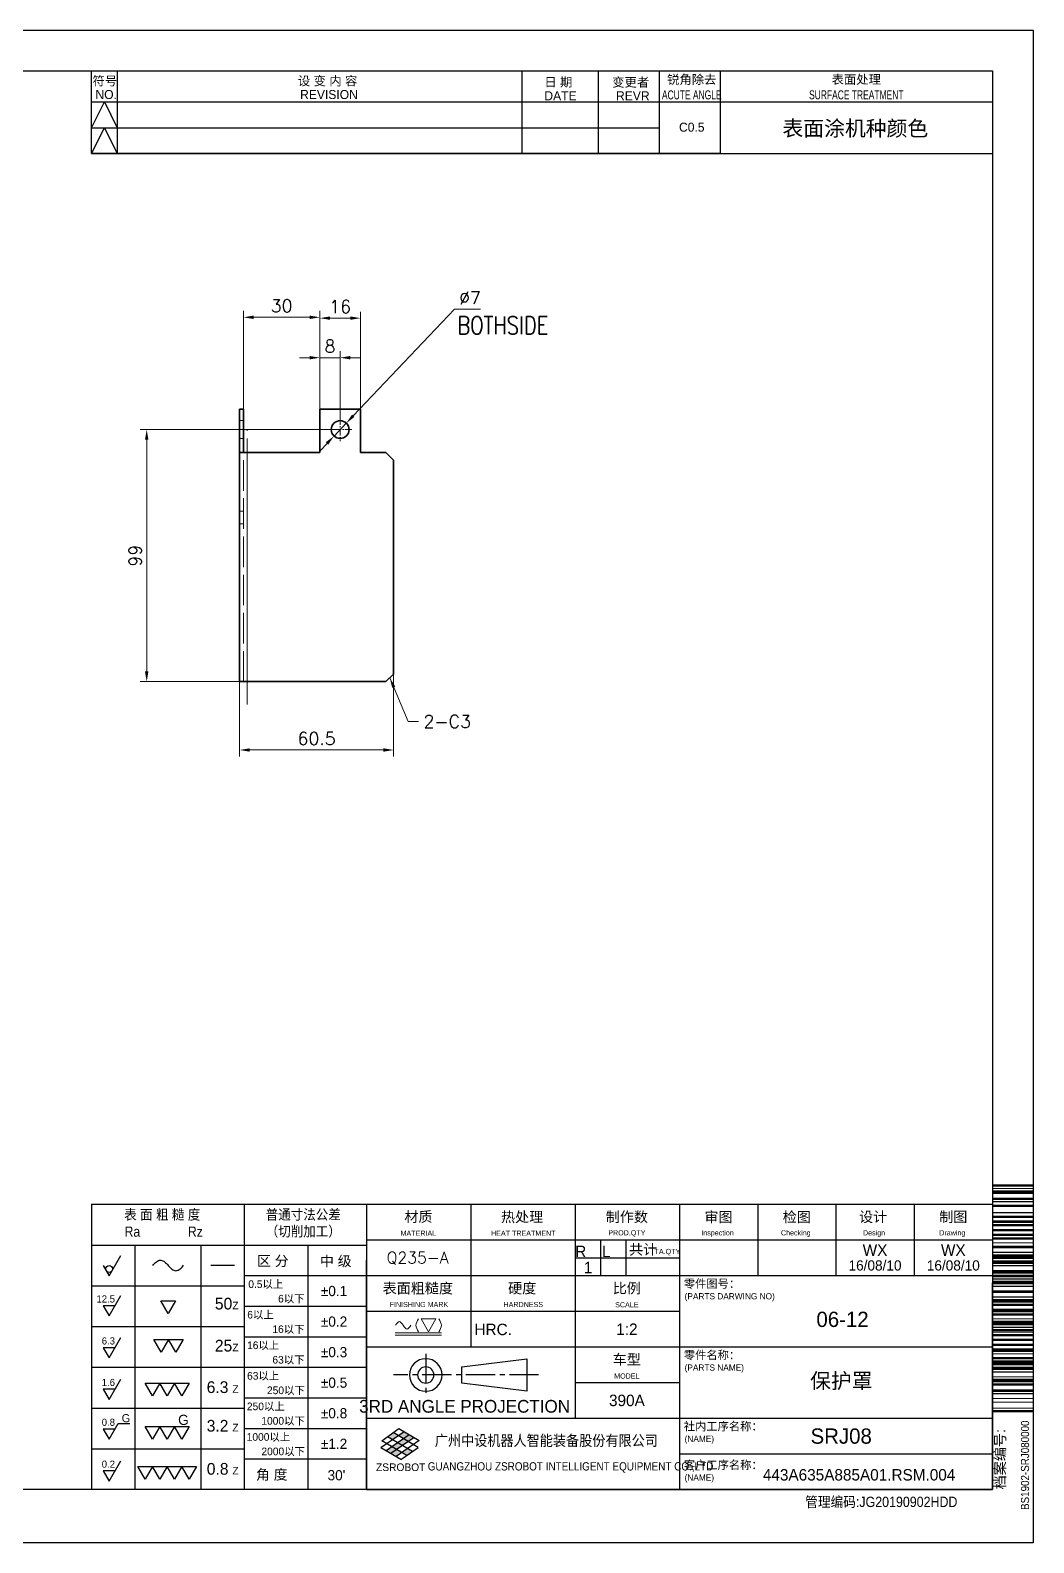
# Model space of a CAD drawing. Extents: x 337 to 133961, y -16604 to 10647.
# Drawn here: x 64818 to 65212, y 3892 to 4486 of the extents above; entities that cross this region are included whole.
import ezdxf
from ezdxf.enums import TextEntityAlignment as Align

# ---------------------------------------------------------------- set-up
doc = ezdxf.new("R2010")
doc.units = 0
for name, pattern in [('CENTER2', [28.575, 19.05, -3.175, 3.175, -3.175]), ('DASHDOT', [18.5, 12, -3, 0.5, -3]), ('DASHED', [15, 12, -3]), ('HIDDEN2', [4.7625, 3.175, -1.5875])]:
    doc.linetypes.add(name, pattern=pattern)
doc.layers.get('0').update_dxf_attribs({"linetype": 'CONTINUOUS'})
doc.layers.get('Defpoints').update_dxf_attribs({"linetype": 'CONTINUOUS'})
for name, color, linetype in [('\\M+1907D\\M+19867', 7, 'CONTINUOUS'), ('A3', 7, 'CONTINUOUS'), ('MARK', 7, 'CONTINUOUS')]:
    doc.layers.add(name, color=color, linetype=linetype)
for name, color, linetype, lineweight in [('DIM', 71, 'CONTINUOUS', 13), ('中心线', 2, 'CENTER2', 13), ('尺寸线', 3, 'CONTINUOUS', 13), ('文字', 3, 'CONTINUOUS', 15), ('标注线', 3, 'CONTINUOUS', 18), ('虚线', 1, 'HIDDEN2', 13)]:
    doc.layers.add(name, color=color, linetype=linetype, lineweight=lineweight)
doc.styles.add('CH-1', font='FSGB2312.ttf', dxfattribs={"height": 3})
doc.styles.add('DIM', font='romans.shx', dxfattribs={"width": 0.8, "bigfont": 'bigfont.shx'})
doc.styles.add('MX_NOTE_STANDARD', font='txt.shx', dxfattribs={"bigfont": 'extfont.shx'})
doc.styles.get("Standard").update_dxf_attribs({"font": 'txt.shx', "bigfont": 'bigfont.shx'})
doc.dimstyles.new('副本2', dxfattribs={"dimscale": 2, "dimtxt": 2.5, "dimasz": 2, "dimexe": 1.25, "dimexo": 0, "dimgap": 1, "dimtad": 1, "dimdsep": 46, "dimtxsty": 'Standard', "dimcen": 0, "dimclrd": 3, "dimclre": 3, "dimclrt": 1, "dimadec": 1, "dimazin": 2, "dimtfac": 1, "dimtmove": 0, "dimatfit": 3, "dimfxl": 0, "dimtolj": 1, "dimlwd": -1, "dimlwe": -1, "dimarcsym": 0})
doc.dimstyles.new('副本2$0', dxfattribs={"dimscale": 2, "dimtxt": 2.5, "dimasz": 2, "dimexe": 1.25, "dimexo": 0, "dimgap": 1, "dimtad": 1, "dimdsep": 46, "dimtxsty": 'Standard', "dimcen": 0, "dimclrd": 3, "dimclre": 3, "dimclrt": 1, "dimadec": 1, "dimazin": 2, "dimtfac": 1, "dimtmove": 0, "dimatfit": 3, "dimfxl": 0, "dimtolj": 1, "dimlwd": -1, "dimlwe": -1, "dimarcsym": 0})
doc.dimstyles.new('副本2$3', dxfattribs={"dimscale": 2, "dimtxt": 2.5, "dimasz": 2, "dimexe": 1.25, "dimexo": 0, "dimgap": 1, "dimtad": 1, "dimtoh": 1, "dimdsep": 46, "dimtxsty": 'Standard', "dimcen": 0, "dimclrd": 3, "dimclre": 3, "dimclrt": 1, "dimadec": 1, "dimazin": 2, "dimtfac": 1, "dimtmove": 0, "dimatfit": 3, "dimfxl": 0, "dimtolj": 1, "dimlwd": -1, "dimlwe": -1, "dimarcsym": 0})

# ---------------------------------------------------------------- blocks, each defined once
blk = doc.blocks.new('A$C32AF00EF')
for p, q in [((0, 0), (2.89, 5)), ((-1.44, 2.5), (0, 0))]:
    blk.add_line(p, q)
blk.add_circle((0, 1.67), 0.833)
blk = doc.blocks.new('A$C553B2148')
for p, q in [((1.44, 0), (-1.44, 0)), ((-1.44, 0), (0, -2.5)), ((0, -2.5), (2.89, 2.5))]:
    blk.add_line(p, q)
at = {"style": 'MX_NOTE_STANDARD'}
blk.add_attdef('12.5', text='', height=1.75, dxfattribs=at).set_placement((1.44, 0.28), align=Align.BOTTOM_RIGHT)
blk = doc.blocks.new('A$C1377093C')
for p, q in [((0, 0), (-1.44, 2.5)), ((-1.44, 2.5), (1.44, 2.5)), ((1.44, 2.5), (0, 0))]:
    blk.add_line(p, q)
blk = doc.blocks.new('A$C6D2D6B6B')
for p, q in [((0, 0), (-1.44, 2.5)), ((-1.44, 2.5), (1.44, 2.5)), ((1.44, 2.5), (0, 0)), ((1.44, 2.5), (4.33, 2.5)), ((2.89, 0), (1.44, 2.5)), ((4.33, 2.5), (2.89, 0))]:
    blk.add_line(p, q)
blk = doc.blocks.new('A$C62DD302B')
for p, q in [((-2.89, 0), (-4.33, 2.5)), ((-4.33, 2.5), (-1.44, 2.5)), ((-1.44, 2.5), (-2.89, 0)), ((-1.44, 2.5), (1.44, 2.5)), ((0, 0), (-1.44, 2.5)), ((1.44, 2.5), (0, 0)), ((2.89, 0), (1.44, 2.5)), ((1.44, 2.5), (4.33, 2.5)), ((4.33, 2.5), (2.89, 0))]:
    blk.add_line(p, q)
blk = doc.blocks.new('A$C077E39D2')
for p, q in [((-4.33, -2.5), (-5.77, 0)), ((-5.77, 0), (-2.89, 0)), ((-2.89, 0), (-4.33, -2.5)), ((-2.89, 0), (0, 0)), ((-1.44, -2.5), (-2.89, 0)), ((0, 0), (-1.44, -2.5)), ((1.44, -2.5), (0, 0)), ((0, 0), (2.89, 0)), ((2.89, 0), (1.44, -2.5)), ((4.33, -2.5), (2.89, 0)), ((2.89, 0), (5.77, 0)), ((5.77, 0), (4.33, -2.5))]:
    blk.add_line(p, q)
blk = doc.blocks.new('A$C09D43E00')
for p, q in [((0, 0), (1.78, 3.08)), ((1.78, 3.08), (4.07, 3.08)), ((1.15, 2), (-1.15, 2)), ((-1.15, 2), (0, 0))]:
    blk.add_line(p, q)
at = {"style": 'MX_NOTE_STANDARD'}
blk.add_attdef('12.5', text='', height=1.4, dxfattribs=at).set_placement((1.15, 2.22), align=Align.BOTTOM_RIGHT)
at = {"layer": '\\M+1907D\\M+19867', "color": 0, "style": 'CH-1'}
blk.add_text('G', height=1.6, dxfattribs=at).set_placement((2.47, 3.33))
blk = doc.blocks.new('A$C339E5D7D')
for p, q in [((-2.89, 0), (-4.33, 2.5)), ((-4.33, 2.5), (-1.44, 2.5)), ((-1.44, 2.5), (-2.89, 0)), ((-1.44, 2.5), (1.44, 2.5)), ((0, 0), (-1.44, 2.5)), ((1.44, 2.5), (0, 0)), ((2.89, 0), (1.44, 2.5)), ((1.44, 2.5), (4.33, 2.5)), ((4.33, 2.5), (2.89, 0))]:
    blk.add_line(p, q)
at = {"layer": '\\M+1907D\\M+19867', "color": 0, "style": 'CH-1'}
blk.add_text('G', height=2, dxfattribs=at).set_placement((2.13, 2.81))
blk = doc.blocks.new('A$C34C2392C')
at = {"linetype": 'CENTER2', "ltscale": 0.3}
for p, q in [((-5.53, 4.13), (-5.53, -4.13)), ((16.64, 0), (-11.88, 0))]:
    blk.add_line(p, q, dxfattribs=at)
for p, q in [((1.54, 1.6), (14.34, 3.2)), ((14.34, 3.2), (14.34, -3.2)), ((1.54, -1.6), (1.54, 1.6)), ((14.34, -3.2), (1.54, -1.6))]:
    blk.add_line(p, q)
for radius in [3.2, 1.6]:
    blk.add_arc((-5.53, 0), radius, 0, 359.9894)
blk = doc.blocks.new('A$C48AC1843')
h = blk.add_hatch(color=1)
h.paths.add_polyline_path([(-16.35, -17.65), (-15.35, -18.23), (-14.21, -17.45), (-15.23, -16.83)])
h.paths.add_polyline_path([(-14.21, -17.45), (-13.22, -18.04), (-12.06, -17.24), (-13.05, -16.65)])
h.paths.add_polyline_path([(-13.22, -18.04), (-12.27, -18.61), (-11.11, -17.81), (-12.06, -17.24)])
h.paths.add_polyline_path([(-13.22, -18.04), (-14.36, -18.82), (-13.4, -19.39), (-12.27, -18.61)])
h.paths.add_polyline_path([(-14.36, -18.82), (-15.5, -19.6), (-14.53, -20.16), (-13.4, -19.39)])
h.paths.add_polyline_path([(-14.53, -20.16), (-15.5, -19.6), (-16.63, -20.38), (-15.66, -20.94)])
h.paths.add_polyline_path([(-15.66, -20.94), (-14.66, -21.53), (-13.51, -20.74), (-14.53, -20.16)])
h.paths.add_polyline_path([(-13.51, -20.74), (-12.53, -21.29), (-11.43, -20.54), (-12.4, -19.97)])
for p, q in [((-20.5, 28), (102.5, 28)), ((0, 28), (0, 0)), ((20.5, 28), (20.5, -14)), ((41, 28), (41, -28)), ((56.38, 28), (56.38, 14)), ((71.75, 28), (71.75, 14)), ((87.12, 28), (87.12, 14)), ((-20.5, 21), (102.5, 21)), ((25.5, 21), (25.5, 14)), ((30.5, 21), (30.5, 14)), ((-20.5, 17), (-20.5, -28)), ((-20.5, 17), (-20.5, -28)), ((-20.5, -28), (-20.5, 17)), ((-20.5, 17), (-20.5, -28)), ((-20.5, 17), (-20.5, -28)), ((-20.5, 17), (-20.5, -28)), ((-20.5, 17), (-20.5, -28)), ((-20.5, 17), (-20.5, -28)), ((-20.5, 17), (-20.5, -28)), ((-20.5, -28), (-20.5, 17)), ((-20.5, 17), (-20.5, -28)), ((-20.5, 17), (-20.5, -28)), ((-20.5, 17), (-20.5, -28)), ((-20.5, 17), (-20.5, -28)), ((20.5, 17.5), (41, 17.5)), ((-20.5, 14), (102.5, 14)), ((102.5, -28), (102.5, 12.56)), ((-20.5, 7), (41, 7)), ((-20.5, 0), (102.5, 0)), ((20.5, -7), (41, -7)), ((-20.5, -14), (102.5, -14)), ((-13.05, -16.65), (-17.63, -19.8)), ((-17.49, -18.47), (-14.11, -16.02)), ((-12.06, -17.24), (-16.63, -20.38)), ((-11.43, -20.54), (-16.35, -17.65)), ((-11.11, -17.81), (-15.66, -20.94)), ((-10.34, -19.76), (-15.23, -16.83)), ((-14.11, -16.02), (-10.11, -18.4)), ((-13.7, -22.09), (-17.63, -19.8)), ((-12.53, -21.29), (-17.49, -18.47)), ((-10.11, -18.4), (-14.66, -21.53)), ((-13.7, -22.09), (-10.31, -19.78)), ((41, -21), (102.5, -21)), ((102.5, -28), (-74.5, -28)), ((-20.5, -28), (102.5, -28))]:
    blk.add_line(p, q)
at = {"layer": '\\M+1907D\\M+19867', "color": 0, "linetype": 'Continuous'}
for p, q in [((-74.5, 28), (-74.5, -28)), ((-74.5, 28), (-20.5, 28)), ((-44.5, 28), (-44.5, -28)), ((-20.5, 28), (-20.5, -28)), ((-74.5, 20), (-20.5, 20)), ((-66, 20), (-66, -28)), ((-53, 20), (-53, -28)), ((-32, 20), (-32, -28)), ((-51.04, 16.05), (-46.38, 16.05)), ((-20.5, 17), (-20.5, -28)), ((-20.5, 17), (-20.5, -28)), ((-20.5, 17), (-20.5, -28)), ((-74.5, 12), (-44.5, 12)), ((-44.5, 14), (-20.5, 14)), ((-44.5, 8), (-20.5, 8)), ((-74.5, 4), (-44.5, 4)), ((-44.5, 2), (-20.5, 2)), ((-74.5, -4), (-44.5, -4)), ((-44.5, -4), (-20.5, -4)), ((-44.5, -10), (-20.5, -10)), ((-74.5, -12), (-44.5, -12)), ((-44.5, -16), (-20.5, -16)), ((-74.5, -20), (-44.5, -20)), ((-44.5, -22), (-20.5, -22))]:
    blk.add_line(p, q, dxfattribs=at)
at = {"layer": '\\M+1907D\\M+19867', "color": 0, "linetype": 'Continuous', "start_tangent": (0.606347, 0.7952), "end_tangent": (0.584547, 0.81136)}
blk.add_spline([(-62.45, 16.02), (-61.75, 16.71), (-60.9, 17.03), (-60.14, 16.7), (-59.43, 16), (-58.71, 15.29), (-57.94, 14.97), (-57.09, 15.32), (-56.39, 16.04)], degree=3, dxfattribs=at)
at = {"xscale": 0.8000000000001818, "yscale": 0.8000000000001818, "zscale": 0.8000000000001818}
blk.add_blockref('A$C32AF00EF', (-71.03, 13.97), dxfattribs=at)
ref = blk.add_blockref('A$C553B2148', (-71.03, 8.08), dxfattribs=dict(xscale=0.8000000000001818, yscale=0.8000000000001818, zscale=0.8000000000001818))
ref.add_attrib('12.5', '12.5', dxfattribs={"height": 1.4, "style": 'CH-1'}).set_placement((-69.88, 8.3), align=Align.BOTTOM_RIGHT)
for name, p in [('A$C1377093C', (-59.43, 6.54)), ('A$C6D2D6B6B', (-60.82, -1.06)), ('A$C62DD302B', (-59.61, -9.63)), ('A$C077E39D2', (-59.61, -23.46))]:
    blk.add_blockref(name, p)
ref = blk.add_blockref('A$C553B2148', (-71.03, -0.17), dxfattribs=dict(xscale=0.8000000000001818, yscale=0.8000000000001818, zscale=0.8000000000001818))
ref.add_attrib('12.5', '6.3', dxfattribs={"height": 1.4, "style": 'CH-1'}).set_placement((-69.88, 0.06), align=Align.BOTTOM_RIGHT)
at = {"lineweight": 35}
for name, p in [('A$C34C2392C', (-3.29, -5.51)), ('A$C339E5D7D', (-59.61, -18.13))]:
    blk.add_blockref(name, p, dxfattribs=at)
ref = blk.add_blockref('A$C553B2148', (-71.03, -8.32), dxfattribs=dict(xscale=0.8000000000001818, yscale=0.8000000000001818, zscale=0.8000000000001818))
ref.add_attrib('12.5', '1.6', dxfattribs={"height": 1.4, "style": 'CH-1'}).set_placement((-69.88, -8.09), align=Align.BOTTOM_RIGHT)
ref = blk.add_blockref('A$C09D43E00', (-71.03, -18.13), dxfattribs=at)
ref.add_attrib('12.5', '0.8', dxfattribs={"height": 1.4, "style": 'CH-1'}).set_placement((-69.88, -15.91), align=Align.BOTTOM_RIGHT)
ref = blk.add_blockref('A$C553B2148', (-71.03, -24.36), dxfattribs=dict(xscale=0.8000000000001818, yscale=0.8000000000001818, zscale=0.8000000000001818))
ref.add_attrib('12.5', '0.2', dxfattribs={"height": 1.4, "style": 'CH-1'}).set_placement((-69.88, -24.14), align=Align.BOTTOM_RIGHT)
at = {"style": 'CH-1', "width": 0.9}
for s, p in [('表 面 粗 糙 度', (-60.6, 26.03)), ('普通寸法公差', (-32.89, 26.03)), ('（切削加工）', (-32.89, 22.74)), ('Ra              Rz', (-60.31, 22.63))]:
    blk.add_text(s, height=2, dxfattribs=at).set_placement(p, align=Align.MIDDLE)
at = {"style": 'CH-1'}
blk.add_text('材质', height=2.028, dxfattribs=at).set_placement((-13.03, 24.56))
at = {"lineweight": 35, "style": 'CH-1'}
for s, height, p in [('热处理', 2.028, (10.11, 25.57)), ('HEAT TREATMENT', 1.0138, (10.33, 22.33)), ('表面粗糙度', 2.028, (-10.39, 11.57)), ('硬度', 2.028, (10.11, 11.57)), ('FINISHING MARK', 1.0138, (-10.17, 8.33)), ('HARDNESS', 1.014, (10.33, 8.33)), ('HRC.', 2.25, (4.42, 3.44, -250.08))]:
    blk.add_text(s, height=height, dxfattribs=at).set_placement(p, align=Align.MIDDLE)
at = {"style": 'CH-1'}
for s, height, p in [('制作数', 2.028, (30.67, 25.57)), ('审图', 2.028, (48.69, 25.57)), ('检图', 2.028, (64.06, 25.57)), ('设计 ', 2.028, (79.44, 25.57)), ('制图', 2.028, (94.81, 25.57)), ('MATERIAL', 1.014, (-10.28, 22.33)), ('PROD.QTY', 1.014, (30.68, 22.28)), ('Inspection ', 1.0138, (48.69, 22.28)), ('Checking ', 1.014, (64.06, 22.28)), ('Design ', 1.014, (79.44, 22.28)), ('Drawing ', 1.014, (94.81, 22.28)), ('R', 2.25, (21.62, 18.76)), ('L', 2.25, (26.62, 18.76)), ('共计', 2.028, (33.88, 19.17)), ('TA.QTY', 1.014, (38.65, 18.61)), ('比例', 2.028, (30.67, 11.57)), ('SCALE', 1.014, (30.68, 8.28)), ('车型', 2.028, (30.67, -2.43)), ('MODEL', 1.014, (30.68, -5.72)), ('3RD ANGLE PROJECTION', 2.5, (-1.2, -11.66))]:
    blk.add_text(s, height=height, dxfattribs=at).set_placement(p, align=Align.MIDDLE)
at = {"lineweight": 35, "style": 'CH-1'}
for s, height, p in [('零件图号：', 1.622, (41.87, 11.59)), ('(PARTS DARWING NO)', 1.2169, (42.03, 9.34)), ('零件名称：', 1.622, (41.87, -2.41)), ('(PARTS NAME)', 1.2169, (42.03, -4.66)), ('社内工序名称：', 1.622, (41.87, -16.41)), ('(NAME)', 1.217, (42.03, -18.66)), ('客户工序名称：', 1.622, (41.87, -24)), ('(NAME)', 1.217, (42.03, -26.26))]:
    blk.add_text(s, height=height, dxfattribs=at).set_placement(p)
at = {"color": 1, "style": 'CH-1'}
blk.add_text('ZSROBOT', height=1.5, dxfattribs=at).set_placement((-13.75, -23.62), align=Align.MIDDLE)
at = {"layer": '\\M+1907D\\M+19867', "color": 0, "style": 'CH-1'}
for s, height, p in [('区 分', 2, (-38.88, 16.89)), ('中 级', 2, (-26.5, 16.89)), ('0.5以上', 1.5, (-40.25, 12.35)), ('6以下', 1.5, (-35.24, 9.48)), ('6以上', 1.5, (-41.29, 6.35)), ('16以下', 1.5, (-35.8, 3.48)), ('16以上', 1.5, (-40.77, 0.35)), ('63以下', 1.5, (-35.8, -2.52)), ('63以上', 1.5, (-40.77, -5.65)), ('250以下', 1.5, (-36.3, -8.52)), ('250以上', 1.5, (-40.25, -11.65)), ('1000以下', 1.5, (-36.85, -14.52)), ('1000以上', 1.5, (-39.73, -17.65)), ('2000以下', 1.5, (-36.83, -20.52)), ('角 度', 2, (-39.08, -25.02))]:
    blk.add_text(s, height=height, dxfattribs=at).set_placement(p, align=Align.MIDDLE)
for s, height, p in [('%%P0.1', 2, (-29.44, 9.98)), ('50', 2.3, (-50.26, 7.35)), ('Z', 1.5, (-46.82, 7.38)), ('%%P0.2', 2, (-29.44, 3.98)), ('25', 2.3, (-50.26, -0.9)), ('Z', 1.5, (-46.82, -0.86)), ('%%P0.3', 2, (-29.44, -2.02)), ('6.3', 2.3, (-51.87, -9.05)), ('Z', 1.5, (-46.82, -9.01)), ('%%P0.5', 2, (-29.44, -8.02)), ('3.2', 2.3, (-51.87, -16.63)), ('%%P0.8', 2, (-29.44, -14.02)), ('Z', 1.5, (-46.82, -16.59)), ('%%P1.2', 2, (-29.44, -20.02)), ('0.8', 2.3, (-51.85, -25.09)), ('Z', 1.5, (-46.82, -25.05)), ("30'", 2, (-28.12, -26.19))]:
    blk.add_text(s, height=height, dxfattribs=at).set_placement(p)
at = {"layer": 'MARK', "style": 'CH-1', "width": 0.9}
for s, height, p in [('广州中设机器人智能装备股份有限公司', 2.1, (-7.05, -19.43)), ('GUANGZHOU ZSROBOT INTELLIGENT EQUIPMENT CO.,LTD', 1.62, (-8.44, -24.26))]:
    blk.add_text(s, height=height, dxfattribs=at).set_placement(p)
blk = doc.blocks.new('A$C2CD672AE')
for p, q in [((-218.5, -289), (-218.5, 8)), ((-218.5, 8), (201.5, 8)), ((201.5, 8), (201.5, -289)), ((-193.5, 0), (193.5, 0)), ((-193.5, -278.55), (-193.5, 0)), ((16.5, -16.21), (16.5, 0)), ((21.57, 0), (21.57, -16.21)), ((69.95, 0), (181.5, 0)), ((69.95, 0), (181.5, 0)), ((69.95, 0), (181.5, 0)), ((69.95, 0), (181.5, 0)), ((193.5, 0), (193.5, -278.55)), ((101.05, 0), (101.05, -16.21)), ((101.05, 0), (101.05, -16.21)), ((101.05, 0), (101.05, -16.21)), ((101.05, 0), (101.05, -16.21)), ((101.05, 0), (101.05, -16.21)), ((116.05, 0), (116.05, -16.21)), ((116.05, 0), (116.05, -16.21)), ((116.05, 0), (116.05, -16.21)), ((116.05, 0), (116.05, -16.21)), ((116.05, 0), (116.05, -16.21)), ((128.05, 0), (128.05, -16.21)), ((128.05, 0), (128.05, -16.21)), ((128.05, 0), (128.05, -16.21)), ((128.05, 0), (128.05, -16.21)), ((128.05, 0), (128.05, -16.21)), ((140.05, -16.21), (140.05, 0)), ((16.5, -11.14), (19.04, -6.07)), ((16.5, -6.07), (128.05, -6.07)), ((16.5, -6.07), (128.05, -6.07)), ((16.5, -6.07), (128.05, -6.07)), ((16.5, -6.07), (128.05, -6.07)), ((19.04, -6.07), (21.57, -11.14)), ((128.05, -6.07), (140.05, -6.07)), ((128.05, -6.07), (140.05, -6.07)), ((128.05, -6.07), (140.05, -6.07)), ((128.05, -6.07), (193.5, -6.07)), ((16.5, -16.21), (19.04, -11.14)), ((16.5, -11.14), (128.05, -11.14)), ((16.5, -11.14), (128.05, -11.14)), ((16.5, -11.14), (128.05, -11.14)), ((16.5, -11.14), (128.05, -11.14)), ((19.04, -11.14), (21.57, -16.21)), ((16.5, -16.21), (140.05, -16.21)), ((140.05, -16.21), (16.5, -16.21)), ((16.5, -16.21), (140.05, -16.21)), ((16.5, -16.21), (193.5, -16.21)), ((193.5, -278.55), (-193.5, -278.55)), ((201.5, -289), (-218.5, -289))]:
    blk.add_line(p, q)
at = {"style": 'CH-1'}
for s, p in [('符号', (19.12, -1.91)), ('设 变 内 容', (62.89, -1.91)), ('日 期', (108.22, -2.16)), ('变更者', (122.43, -2.16)), ('锐角除去', (134.43, -1.63)), ('表面处理', (166.75, -1.61)), ('NO.', (19.39, -4.62)), ('REVISION', (63.16, -4.62)), ('DATE', (108.64, -4.87)), ('REVR', (122.85, -4.87)), ('C0.5', (134.43, -11.03))]:
    blk.add_text(s, height=1.775, dxfattribs=at).set_placement(p, align=Align.MIDDLE)
at = {"style": 'CH-1', "width": 0.7}
for s, p in [('ACUTE ANGLE', (134.43, -4.69)), ('SURFACE TREATMENT', (166.75, -4.68))]:
    blk.add_text(s, height=1.7746, dxfattribs=at).set_placement(p, align=Align.MIDDLE)
blk = doc.blocks.new('车型')
at = {"layer": '文字', "color": 1, "linetype": 'Continuous', "style": 'CH-1'}
blk.add_text('390A', height=2.25, dxfattribs=at).set_placement((-10.31, -3.5, -250.08), align=Align.MIDDLE)
blk = doc.blocks.new('工序名称')
at = {"layer": '文字', "color": 1, "linetype": 'Continuous', "style": 'CH-1'}
blk.add_text('443A635A885A01.RSM.004', height=2.25, dxfattribs=at).set_placement((-29.69, -6.35, -250.08), align=Align.MIDDLE)
blk = doc.blocks.new('制图人员')
at = {"layer": '文字', "color": 1, "linetype": 'Continuous', "style": 'CH-1'}
blk.add_text('WX', height=2.25, dxfattribs=at).set_placement((-7.69, -1.99), align=Align.MIDDLE)
blk = doc.blocks.new('制图日期')
at = {"layer": '文字', "color": 1, "linetype": 'Continuous', "style": 'CH-1'}
blk.add_text('16/08/10', height=2, dxfattribs=at).set_placement((-7.69, 2.04), align=Align.MIDDLE)
blk = doc.blocks.new('设计人员')
at = {"layer": '文字', "color": 1, "linetype": 'Continuous', "style": 'CH-1'}
blk.add_text('WX', height=2.25, dxfattribs=at).set_placement((-7.69, -1.99), align=Align.MIDDLE)
blk = doc.blocks.new('设计日期')
at = {"layer": '文字', "color": 1, "linetype": 'Continuous', "style": 'CH-1'}
blk.add_text('16/08/10', height=2, dxfattribs=at).set_placement((-7.69, 2.04), align=Align.MIDDLE)
blk = doc.blocks.new('管理编码')
at = {"color": 1, "style": 'CH-1', "width": 0.9}
blk.add_text('管理编码:JG20190902HDD', height=2.0282, dxfattribs=at).set_placement((-21.83, -2.38), align=Align.MIDDLE)
blk = doc.blocks.new('社内工序名称')
at = {"layer": '文字', "color": 1, "linetype": 'Continuous', "style": 'CH-1'}
blk.add_text('SRJ08', height=3, dxfattribs=at).set_placement((0.64, 0, -250.08), align=Align.MIDDLE)
blk = doc.blocks.new('*U242')
at = {"layer": 'A3', "color": 0, "const_width": 0.296}
for points in [[(2.15, 0), (2.15, 10)], [(2.44, 0), (2.44, 10)], [(3.04, 0), (3.04, 10)], [(4.52, 0), (4.52, 10)], [(5.41, 0), (5.41, 10)], [(6.59, 0), (6.59, 10)], [(7.19, 0), (7.19, 10)], [(7.48, 0), (7.48, 10)], [(8.67, 0), (8.67, 10)], [(8.96, 0), (8.96, 10)], [(9.56, 0), (9.56, 10)], [(9.85, 0), (9.85, 10)], [(10.15, 0), (10.15, 10)], [(10.74, 0), (10.74, 10)], [(11.93, 0), (11.93, 10)], [(12.52, 0), (12.52, 10)], [(12.81, 0), (12.81, 10)], [(13.11, 0), (13.11, 10)], [(13.7, 0), (13.7, 10)], [(14, 0), (14, 10)], [(14.3, 0), (14.3, 10)], [(14.59, 0), (14.59, 10)], [(15.19, 0), (15.19, 10)], [(15.48, 0), (15.48, 10)], [(16.37, 0), (16.37, 10)], [(16.96, 0), (16.96, 10)], [(17.26, 0), (17.26, 10)], [(17.56, 0), (17.56, 10)], [(18.44, 0), (18.44, 10)], [(18.74, 0), (18.74, 10)], [(19.63, 0), (19.63, 10)], [(19.93, 0), (19.93, 10)], [(20.81, 0), (20.81, 10)], [(21.11, 0), (21.11, 10)], [(21.7, 0), (21.7, 10)], [(22, 0), (22, 10)], [(22.3, 0), (22.3, 10)], [(22.89, 0), (22.89, 10)], [(23.48, 0), (23.48, 10)], [(23.78, 0), (23.78, 10)], [(24.07, 0), (24.07, 10)], [(24.37, 0), (24.37, 10)], [(24.96, 0), (24.96, 10)], [(25.85, 0), (25.85, 10)], [(26.15, 0), (26.15, 10)], [(26.74, 0), (26.74, 10)], [(27.04, 0), (27.04, 10)], [(27.33, 0), (27.33, 10)], [(28.22, 0), (28.22, 10)], [(28.52, 0), (28.52, 10)], [(29.11, 0), (29.11, 10)], [(29.41, 0), (29.41, 10)], [(29.7, 0), (29.7, 10)], [(30.3, 0), (30.3, 10)], [(31.48, 0), (31.48, 10)], [(31.78, 0), (31.78, 10)], [(32.96, 0), (32.96, 10)], [(33.56, 0), (33.56, 10)], [(33.85, 0), (33.85, 10)], [(34.15, 0), (34.15, 10)], [(34.74, 0), (34.74, 10)], [(35.33, 0), (35.33, 10)], [(35.63, 0), (35.63, 10)], [(36.22, 0), (36.22, 10)], [(36.52, 0), (36.52, 10)], [(36.81, 0), (36.81, 10)], [(38, 0), (38, 10)], [(38.59, 0), (38.59, 10)], [(38.89, 0), (38.89, 10)], [(39.19, 0), (39.19, 10)], [(39.78, 0), (39.78, 10)], [(40.07, 0), (40.07, 10)], [(40.37, 0), (40.37, 10)], [(40.67, 0), (40.67, 10)], [(41.26, 0), (41.26, 10)], [(42.44, 0), (42.44, 10)], [(42.74, 0), (42.74, 10)], [(43.63, 0), (43.63, 10)], [(44.52, 0), (44.52, 10)], [(44.81, 0), (44.81, 10)], [(45.41, 0), (45.41, 10)], [(45.7, 0), (45.7, 10)], [(46.59, 0), (46.59, 10)], [(46.89, 0), (46.89, 10)], [(47.78, 0), (47.78, 10)], [(48.07, 0), (48.07, 10)], [(48.67, 0), (48.67, 10)], [(48.96, 0), (48.96, 10)], [(49.85, 0), (49.85, 10)], [(50.15, 0), (50.15, 10)], [(51.04, 0), (51.04, 10)], [(52.52, 0), (52.52, 10)], [(52.81, 0), (52.81, 10)], [(53.7, 0), (53.7, 10)], [(54.3, 0), (54.3, 10)], [(54.59, 0), (54.59, 10)], [(55.78, 0), (55.78, 10)], [(56.07, 0), (56.07, 10)], [(56.37, 0), (56.37, 10)], [(56.96, 0), (56.96, 10)], [(57.56, 0), (57.56, 10)], [(57.85, 0), (57.85, 10)]]:
    blk.add_lwpolyline(points, dxfattribs=at)
at = {"layer": 'A3', "color": 0, "style": 'CH-1', "width": 0.9}
blk.add_text('BS1902-SRJ080000', height=2, dxfattribs=at).set_placement((0, 2), align=Align.MIDDLE_RIGHT)
blk = doc.blocks.new('FINISH_01')
at = {"layer": 'DIM'}
for p, q in [((-15.91, -6.29), (-13.03, -6.29)), ((-14.47, -8.79), (-15.91, -6.29)), ((-13.03, -6.29), (-14.47, -8.79)), ((-21.03, -9), (-11.97, -9)), ((-21.03, -9.5), (-11.97, -9.5))]:
    blk.add_line(p, q, dxfattribs=at)
for points in [[(-20.97, -7.54), (-20.22, -6.79), (-19.47, -7.54), (-18.72, -8.29), (-17.97, -7.54)], [(-16.47, -6.29), (-16.97, -7.54), (-16.47, -8.79)], [(-12.47, -6.29), (-11.97, -7.54), (-12.47, -8.79)]]:
    blk.add_spline(points, degree=3, dxfattribs=at)
blk = doc.blocks.new('*D419')
at = {"layer": 'Defpoints', "color": 0, "transparency": 16777216}
for p in [(64900.22, 4229.68), (64960.72, 4232.68), (64960.72, 4202.84)]:
    blk.add_point(p, dxfattribs=at)
at = {"layer": 'DIM', "color": 3, "transparency": 16777216}
for p, q in [((64900.22, 4229.68), (64900.22, 4200.34)), ((64960.72, 4232.68), (64960.72, 4200.34)), ((64904.22, 4202.84), (64956.72, 4202.84))]:
    blk.add_line(p, q, dxfattribs=at)
for points in [[(64904.22, 4203.5), (64904.22, 4202.17), (64900.22, 4202.84)], [(64956.72, 4203.5), (64956.72, 4202.17), (64960.72, 4202.84)]]:
    blk.add_solid(points, dxfattribs=at)
at = {"layer": 'DIM', "color": 1, "transparency": 16777216, "insert": (64930.47, 4207.34), "char_height": 5, "attachment_point": 5}
blk.add_mtext('\\A1;60.5', dxfattribs=at)
blk = doc.blocks.new('*D420')
at = {"layer": 'Defpoints', "color": 0, "transparency": 16777216}
for p in [(64931.72, 4372.77), (64901.72, 4336.68), (64931.72, 4336.68)]:
    blk.add_point(p, dxfattribs=at)
at = {"layer": 'DIM', "color": 3, "transparency": 16777216}
for p, q in [((64901.72, 4336.68), (64901.72, 4375.27)), ((64905.72, 4372.77), (64927.72, 4372.77)), ((64931.72, 4336.68), (64931.72, 4375.27))]:
    blk.add_line(p, q, dxfattribs=at)
for points in [[(64905.72, 4373.44), (64905.72, 4372.11), (64901.72, 4372.77)], [(64927.72, 4373.44), (64927.72, 4372.11), (64931.72, 4372.77)]]:
    blk.add_solid(points, dxfattribs=at)
at = {"layer": 'DIM', "color": 1, "transparency": 16777216, "insert": (64916.72, 4377.27), "char_height": 5, "attachment_point": 5}
blk.add_mtext('\\A1;30', dxfattribs=at)
blk = doc.blocks.new('*D421')
at = {"layer": 'Defpoints', "color": 0, "transparency": 16777216}
for p in [(64947.72, 4372.44), (64931.72, 4336.68), (64947.72, 4336.68)]:
    blk.add_point(p, dxfattribs=at)
at = {"layer": 'DIM', "color": 3, "transparency": 16777216}
for p, q in [((64931.72, 4336.68), (64931.72, 4374.94)), ((64935.72, 4372.44), (64943.72, 4372.44)), ((64947.72, 4336.68), (64947.72, 4374.94))]:
    blk.add_line(p, q, dxfattribs=at)
for points in [[(64935.72, 4373.11), (64935.72, 4371.77), (64931.72, 4372.44)], [(64943.72, 4373.11), (64943.72, 4371.77), (64947.72, 4372.44)]]:
    blk.add_solid(points, dxfattribs=at)
at = {"layer": 'DIM', "color": 1, "transparency": 16777216, "insert": (64939.72, 4376.94), "char_height": 5, "attachment_point": 5}
blk.add_mtext('\\A1;16', dxfattribs=at)
blk = doc.blocks.new('*D422')
at = {"layer": 'Defpoints', "color": 0, "transparency": 16777216}
for p in [(64939.72, 4356.91), (64931.72, 4336.68), (64939.72, 4333.23)]:
    blk.add_point(p, dxfattribs=at)
at = {"layer": 'DIM', "color": 3, "transparency": 16777216}
for p, q in [((64927.72, 4356.91), (64923.72, 4356.91)), ((64931.72, 4336.68), (64931.72, 4359.41)), ((64931.72, 4356.91), (64939.72, 4356.91)), ((64939.72, 4333.23), (64939.72, 4359.41)), ((64943.72, 4356.91), (64947.72, 4356.91))]:
    blk.add_line(p, q, dxfattribs=at)
for points in [[(64927.72, 4357.58), (64927.72, 4356.24), (64931.72, 4356.91)], [(64943.72, 4357.58), (64943.72, 4356.24), (64939.72, 4356.91)]]:
    blk.add_solid(points, dxfattribs=at)
at = {"layer": 'DIM', "color": 1, "transparency": 16777216, "insert": (64935.72, 4361.41), "char_height": 5, "attachment_point": 5}
blk.add_mtext('\\A1;8', dxfattribs=at)
blk = doc.blocks.new('*D423')
at = {"layer": 'Defpoints', "color": 0, "transparency": 16777216}
for p in [(64863.7, 4328.68), (64939.72, 4328.68), (64900.22, 4229.68)]:
    blk.add_point(p, dxfattribs=at)
at = {"layer": 'DIM', "color": 3, "transparency": 16777216}
for p, q in [((64939.72, 4328.68), (64861.2, 4328.68)), ((64863.7, 4233.68), (64863.7, 4324.68)), ((64900.22, 4229.68), (64861.2, 4229.68))]:
    blk.add_line(p, q, dxfattribs=at)
for points in [[(64863.03, 4324.68), (64864.37, 4324.68), (64863.7, 4328.68)], [(64863.03, 4233.68), (64864.37, 4233.68), (64863.7, 4229.68)]]:
    blk.add_solid(points, dxfattribs=at)
at = {"layer": 'DIM', "color": 1, "transparency": 16777216, "insert": (64859.2, 4279.18), "char_height": 5, "attachment_point": 5, "rotation": 90}
blk.add_mtext('\\A1;99', dxfattribs=at)
blk = doc.blocks.new('*D424')
at = {"layer": 'Defpoints', "color": 0, "transparency": 16777216}
for p in [(64942.13, 4331.22), (64937.31, 4326.14)]:
    blk.add_point(p, dxfattribs=at)
at = {"layer": 'DIM', "color": 3, "transparency": 16777216}
for p, q in [((64984.58, 4375.95), (64944.88, 4334.12)), ((64994.91, 4375.95), (64984.58, 4375.95)), ((64937.31, 4326.14), (64942.13, 4331.22)), ((64934.55, 4323.24), (64931.8, 4320.34))]:
    blk.add_line(p, q, dxfattribs=at)
for points in [[(64944.4, 4334.58), (64945.36, 4333.66), (64942.13, 4331.22)], [(64934.07, 4323.7), (64935.04, 4322.78), (64937.31, 4326.14)]]:
    blk.add_solid(points, dxfattribs=at)
at = {"layer": 'DIM', "color": 1, "transparency": 16777216, "insert": (64990.74, 4380.45), "char_height": 5, "attachment_point": 5}
blk.add_mtext('\\A1;∅7', dxfattribs=at)

msp = doc.modelspace()

# ---------------------------------------------------------------- linework, layer by layer
at = {"color": 7, "lineweight": 35, "ltscale": 0.0375}
msp.add_line((64900.218, 4336.682), (64901.718, 4336.682), dxfattribs=at)
at = {"color": 7, "lineweight": 35, "ltscale": 0.425}
for p, q in [((64900.218, 4319.682), (64900.218, 4336.682)), ((64901.718, 4319.682), (64901.718, 4336.682)), ((64931.718, 4319.682), (64931.718, 4336.682)), ((64947.718, 4336.682), (64947.718, 4319.682))]:
    msp.add_line(p, q, dxfattribs=at)
at = {"color": 7, "lineweight": 35, "ltscale": 0.4}
msp.add_line((64931.718, 4336.682), (64947.718, 4336.682), dxfattribs=at)
at = {"color": 7, "lineweight": 35}
for p, q in [((64900.218, 4229.682), (64900.218, 4319.682)), ((64903.218, 4319.682), (64931.718, 4319.682)), ((64960.718, 4232.682), (64960.718, 4316.682)), ((64903.218, 4229.682), (64957.718, 4229.682))]:
    msp.add_line(p, q, dxfattribs=at)
at = {"color": 7, "lineweight": 35, "ltscale": 0.075}
for p, q in [((64903.218, 4319.682), (64900.218, 4319.682)), ((64903.218, 4229.682), (64900.218, 4229.682))]:
    msp.add_line(p, q, dxfattribs=at)
at = {"color": 7, "lineweight": 13}
msp.add_line((64903.218, 4229.682), (64903.218, 4319.682), dxfattribs=at)
at = {"color": 7, "lineweight": 35, "ltscale": 0.25}
msp.add_line((64947.718, 4319.682), (64957.718, 4319.682), dxfattribs=at)
at = {"color": 7, "lineweight": 35, "ltscale": 0.106066}
for p, q in [((64960.718, 4316.682), (64957.718, 4319.682)), ((64957.718, 4229.682), (64960.718, 4232.682))]:
    msp.add_line(p, q, dxfattribs=at)
at = {"color": 7, "lineweight": 35}
msp.add_circle((64939.718, 4328.682), 3.5, dxfattribs=at)
at = {"layer": 'A3'}
msp.add_lwpolyline([(64372.005, 4485.504), (65212.005, 4485.504), (65212.005, 3891.504), (64372.005, 3891.504)], close=True, dxfattribs=at)
at = {"layer": '中心线', "linetype": 'DASHDOT', "lineweight": 13, "ltscale": 0.227499}
msp.add_line((64939.718, 4333.232), (64939.718, 4324.132), dxfattribs=at)
at = {"layer": '中心线', "linetype": 'DASHDOT', "lineweight": 13, "ltscale": 0.045}
for p, q in [((64900.068, 4328.682), (64901.868, 4328.682)), ((64900.068, 4291.682), (64901.868, 4291.682))]:
    msp.add_line(p, q, dxfattribs=at)
at = {"layer": '中心线', "linetype": 'DASHDOT', "lineweight": 13}
msp.add_line((64903.218, 4220.682), (64903.218, 4328.682), dxfattribs=at)
at = {"layer": '中心线', "linetype": 'DASHDOT', "lineweight": 13, "ltscale": 0.227501}
msp.add_line((64944.268, 4328.682), (64935.168, 4328.682), dxfattribs=at)
at = {"layer": '虚线', "linetype": 'DASHED', "lineweight": 13, "ltscale": 0.0375}
for p, q in [((64900.218, 4332.182), (64901.718, 4332.182)), ((64900.218, 4325.182), (64901.718, 4325.182)), ((64900.218, 4296.682), (64901.718, 4296.682)), ((64900.218, 4291.682), (64901.718, 4291.682)), ((64900.218, 4291.682), (64901.718, 4291.682))]:
    msp.add_line(p, q, dxfattribs=at)
at = {"layer": '虚线', "linetype": 'DASHED', "lineweight": 13}
for p, q in [((64901.718, 4229.682), (64901.718, 4319.682)), ((64903.218, 4229.682), (64903.218, 4319.682)), ((64903.218, 4319.682), (64903.218, 4229.682)), ((64903.218, 4319.682), (64903.218, 4229.682))]:
    msp.add_line(p, q, dxfattribs=at)

# ---------------------------------------------------------------- block references
at = {"xscale": 2, "yscale": 2, "zscale": 2}
for name, p in [('A$C2CD672AE', (64809.005, 4469.504)), ('设计人员', (65165.255, 4010.409)), ('制图人员', (65196.005, 4010.409)), ('设计日期', (65165.255, 3996.409)), ('制图日期', (65196.005, 3996.409)), ('车型', (65073.005, 3954.409)), ('工序名称', (65202.996, 3930.888)), ('管理编码', (65196.005, 3912.409))]:
    msp.add_blockref(name, p, dxfattribs=at)
at = {"lineweight": 35, "xscale": 2, "yscale": 2, "zscale": 2}
msp.add_blockref('A$C48AC1843', (64991.005, 3968.409), dxfattribs=at)
at = {"layer": 'A3', "xscale": 1.599999999999909, "yscale": 1.599999999999909, "zscale": 1.599999999999909, "rotation": 90}
msp.add_blockref('*U242', (65212.005, 3939.504), dxfattribs=at)
at = {"layer": 'DIM', "xscale": 2, "yscale": 2, "zscale": 2}
msp.add_blockref('FINISH_01', (65003.422, 3991.978), dxfattribs=at)
at = {"layer": '尺寸线', "xscale": 2, "yscale": 2, "zscale": 2}
msp.add_blockref('社内工序名称', (65135.302, 3933.395), dxfattribs=at)

# ---------------------------------------------------------------- texts
at = {"insert": (65196.965, 3912.462), "char_height": 4.0563, "width": 86.78134, "attachment_point": 1, "rotation": 90, "style": 'CH-1'}
msp.add_mtext('档案编号:', dxfattribs=at)
at = {"layer": 'DIM', "color": 1, "insert": (64972.459, 4216.543), "char_height": 5, "width": 626.0377, "attachment_point": 1}
msp.add_mtext('\\A1;2-C3', dxfattribs=at)
at = {"layer": '文字', "color": 1, "linetype": 'Continuous', "style": 'CH-1'}
for s, height, p in [('表面涂机种颜色', 6, (65142.134, 4447.102, -500.161)), ('1', 4.5, (65037.158, 3999.601, -500.161)), ('06-12', 6, (65137.108, 3979.245, -500.161)), ('1:2', 4.5, (65052.393, 3975.414, -500.161)), ('保护罩', 6, (65136.621, 3955.185, -500.161))]:
    msp.add_text(s, height=height, dxfattribs=at).set_placement(p, align=Align.MIDDLE)
at = {"layer": '文字', "color": 1, "linetype": 'Continuous'}
msp.add_text('Q235-A', height=4.5, dxfattribs=at).set_placement((64970.134, 4003.256, -500.161), align=Align.MIDDLE)
at = {"layer": '标注线', "color": 2, "insert": (65003.642, 4369.621), "char_height": 7, "attachment_point": 5, "style": 'DIM'}
msp.add_mtext('\\A2;BOTHSIDE', dxfattribs=at)

# ---------------------------------------------------------------- dimensions: what is measured, and where the dimension line sits
at = {"layer": 'DIM'}
dim = msp.add_diameter_dim_2p(p1=(64937.308, 4326.143), p2=(64942.127, 4331.221), dimstyle='副本2$3', dxfattribs=at)
dim.commit()
dim.dimension.update_dxf_attribs({"geometry": '*D424', "text_midpoint": (64990.742, 4375.947), "dimtype": 163})
for base, p1, p2, picture, middle in [((64931.718, 4372.774), (64901.718, 4336.682), (64931.718, 4336.682), '*D420', (64916.718, 4377.274)), ((64947.718, 4372.44), (64931.718, 4336.682), (64947.718, 4336.682), '*D421', (64939.718, 4376.94)), ((64939.718, 4356.911), (64931.718, 4336.682), (64939.718, 4333.232), '*D422', (64935.718, 4361.411)), ((64960.718, 4202.838), (64900.218, 4229.682), (64960.718, 4232.682), '*D419', (64930.468, 4207.338))]:
    dim = msp.add_linear_dim(base=base, p1=p1, p2=p2, dimstyle='副本2$0', dxfattribs=at)
    dim.commit()
    dim.dimension.update_dxf_attribs({"geometry": picture, "text_midpoint": middle})
dim = msp.add_linear_dim(base=(64863.701, 4328.682), p1=(64900.218, 4229.682), p2=(64939.718, 4328.682), angle=90, dimstyle='副本2$0', dxfattribs=at)
dim.commit()
dim.dimension.update_dxf_attribs({"geometry": '*D423', "text_midpoint": (64859.201, 4279.182)})

# ---------------------------------------------------------------- leaders
at = {"layer": 'DIM', "annotation_type": 0, "has_hookline": 1, "hookline_direction": 0, "text_width": 18.333}
msp.add_leader([(64959.218, 4231.182), (64966.459, 4214.043), (64970.459, 4214.043)], dimstyle='副本2', override={"dimgap": 1, "dimtad": 0}, dxfattribs=at)

doc.saveas('drawing.dxf')
